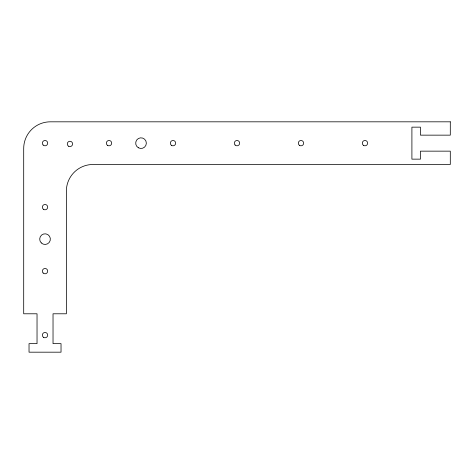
<?xml version="1.0" encoding="UTF-8"?>
<svg xmlns="http://www.w3.org/2000/svg" width="474" height="474" viewBox="0 0 474 474"><rect width="100%" height="100%" fill="white"/><g stroke="black" fill="none" stroke-linecap="round" stroke-linejoin="round"><path stroke-width="0.71" d="M450.3 121.818L50.363 121.818A26.663 26.663 0 0 0 23.7 148.481L23.7 313.788L37.031 313.788L37.031 343.65L29.033 343.65L29.033 352.182L61.028 352.182L61.028 343.65L53.029 343.65L53.029 313.788L66.36 313.788L66.36 191.141A26.663 26.663 0 0 1 93.023 164.478L450.3 164.478L450.3 151.147L420.438 151.147L420.438 159.146L411.906 159.146L411.906 127.151L420.438 127.151L420.438 135.149L450.3 135.149L450.3 121.818M68.612 146.235A2.666 2.666 0 0 0 72.611 143.93A2.666 2.666 0 0 0 68.612 141.619A2.666 2.666 0 0 0 68.612 146.235M41.262 242.901A5.333 5.333 0 0 0 50.179 240.514A5.333 5.333 0 0 0 43.649 233.984A5.333 5.333 0 0 0 41.262 242.901M138.349 147.764A5.333 5.333 0 0 0 146.347 143.148A5.333 5.333 0 0 0 138.349 138.532A5.333 5.333 0 0 0 138.349 147.764M43.146 273.012A2.666 2.666 0 0 0 47.607 271.815A2.666 2.666 0 0 0 44.343 268.551A2.666 2.666 0 0 0 43.146 273.012M43.146 145.032A2.666 2.666 0 0 0 47.607 143.835A2.666 2.666 0 0 0 44.343 140.571A2.666 2.666 0 0 0 43.146 145.032M235.116 145.032A2.666 2.666 0 0 0 239.577 143.835A2.666 2.666 0 0 0 236.313 140.571A2.666 2.666 0 0 0 235.116 145.032M43.697 337.429A2.666 2.666 0 0 0 47.696 335.118A2.666 2.666 0 0 0 43.697 332.807A2.666 2.666 0 0 0 43.697 337.429M43.697 209.449A2.666 2.666 0 0 0 47.696 207.138A2.666 2.666 0 0 0 43.697 204.827A2.666 2.666 0 0 0 43.697 209.449M171.677 145.459A2.666 2.666 0 0 0 175.676 143.148A2.666 2.666 0 0 0 171.677 140.837A2.666 2.666 0 0 0 171.677 145.459M363.647 145.459A2.666 2.666 0 0 0 367.646 143.148A2.666 2.666 0 0 0 363.647 140.837A2.666 2.666 0 0 0 363.647 145.459M299.657 145.459A2.666 2.666 0 0 0 303.656 143.148A2.666 2.666 0 0 0 299.657 140.837A2.666 2.666 0 0 0 299.657 145.459M107.687 145.459A2.666 2.666 0 0 0 111.686 143.148A2.666 2.666 0 0 0 107.687 140.837A2.666 2.666 0 0 0 107.687 145.459"/></g></svg>
